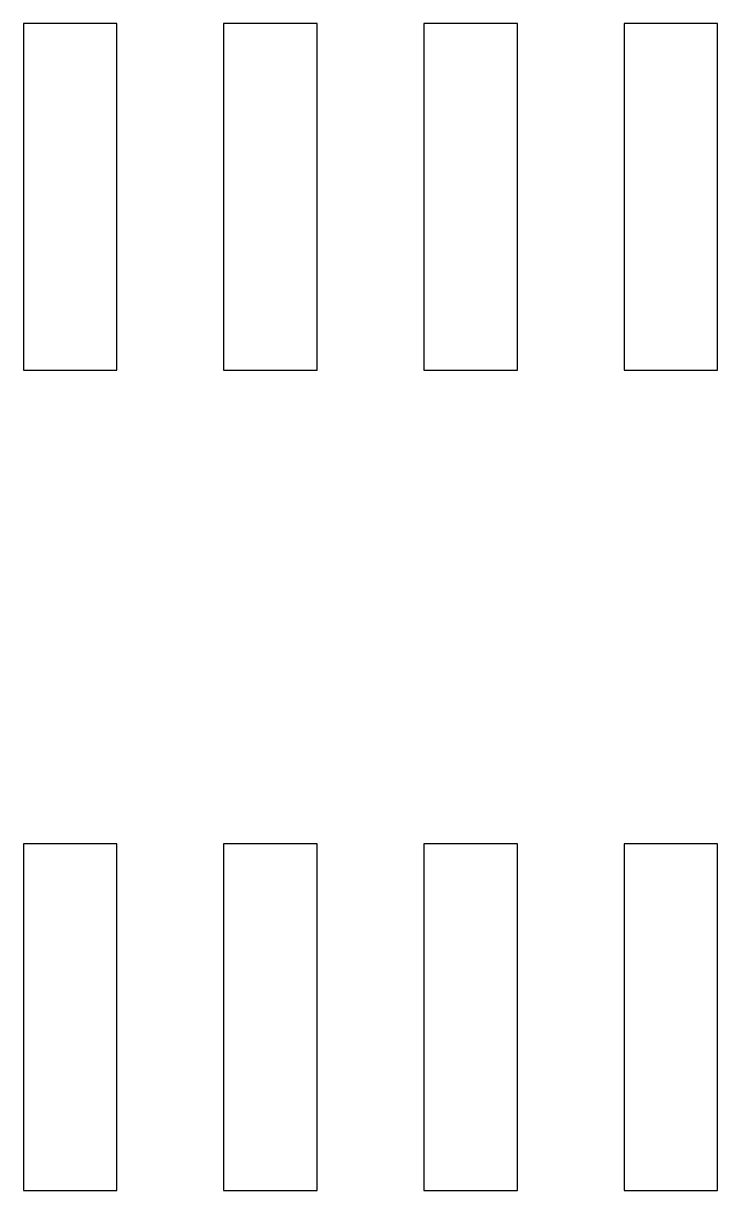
# Model space of a CAD drawing. Extents: x 88.2 to 121.5, y 158.4 to 227.
# Drawn here: x 117.06 to 121.46, y 158.43 to 165.84 of the extents above.
import ezdxf

# ---------------------------------------------------------------- set-up
doc = ezdxf.new("R2010")
doc.units = 0
doc.layers.add('Layer_1', color=7, linetype='CONTINUOUS')

msp = doc.modelspace()

# ---------------------------------------------------------------- linework, layer by layer
at = {"layer": 'Layer_1', "color": 7}
for points in [[(117.652398, 165.8358), (117.059731, 165.8358), (117.059731, 163.634466), (117.652398, 163.634466), (117.652398, 165.8358), (117.652398, 165.8358)], [(118.922398, 165.8358), (118.329731, 165.8358), (118.329731, 163.634466), (118.922398, 163.634466), (118.922398, 165.8358), (118.922398, 165.8358)], [(120.192398, 165.8358), (119.599731, 165.8358), (119.599731, 163.634466), (120.192398, 163.634466), (120.192398, 165.8358), (120.192398, 165.8358)], [(121.462398, 165.8358), (120.869731, 165.8358), (120.869731, 163.634466), (121.462398, 163.634466), (121.462398, 165.8358), (121.462398, 165.8358)], [(117.652398, 160.6288), (117.059731, 160.6288), (117.059731, 158.427466), (117.652398, 158.427466), (117.652398, 160.6288), (117.652398, 160.6288)], [(118.922398, 160.6288), (118.329731, 160.6288), (118.329731, 158.427466), (118.922398, 158.427466), (118.922398, 160.6288), (118.922398, 160.6288)], [(120.192398, 160.6288), (119.599731, 160.6288), (119.599731, 158.427466), (120.192398, 158.427466), (120.192398, 160.6288), (120.192398, 160.6288)], [(121.462398, 160.6288), (120.869731, 160.6288), (120.869731, 158.427466), (121.462398, 158.427466), (121.462398, 160.6288), (121.462398, 160.6288)]]:
    msp.add_lwpolyline(points, dxfattribs=at)

doc.saveas('drawing.dxf')
